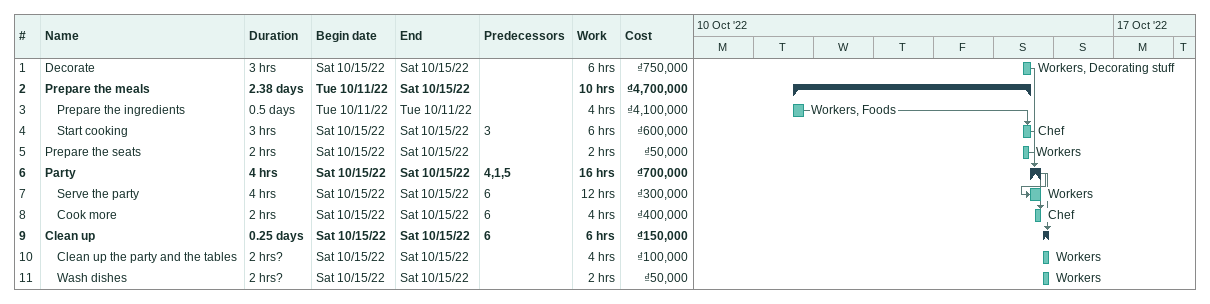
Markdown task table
| ID | Level | Task | Duration | Start | Finish | Predecessors | Resources | Work (h) | Cost (₫) |
|---|---|---|---|---|---|---|---|---|---|
| 1 | 1 | Decorate | 3h | 2022-10-15 | 2022-10-15 |  | Workers, Decorating stuff | 6 | 750000 |
| 2 | 1 | **Prepare the meals** | 2.38d | 2022-10-11 | 2022-10-15 |  |  | 10 | 4700000 |
| 3 | 2 | Prepare the ingredients | 0.5d | 2022-10-11 | 2022-10-11 |  | Workers, Foods | 4 | 4100000 |
| 4 | 2 | Start cooking | 3h | 2022-10-15 | 2022-10-15 | 3 | Chef | 6 | 600000 |
| 5 | 1 | Prepare the seats | 2h | 2022-10-15 | 2022-10-15 |  | Workers | 2 | 50000 |
| 6 | 1 | **Party** | 4h | 2022-10-15 | 2022-10-15 | 4, 1, 5 |  | 16 | 700000 |
| 7 | 2 | Serve the party | 4h | 2022-10-15 | 2022-10-15 | 6 | Workers | 12 | 300000 |
| 8 | 2 | Cook more | 2h | 2022-10-15 | 2022-10-15 | 6 | Chef | 4 | 400000 |
| 9 | 1 | **Clean up** | 0.25d | 2022-10-15 | 2022-10-15 | 6 |  | 6 | 150000 |
| 10 | 2 | Clean up the party and the tables | 2h? | 2022-10-15 | 2022-10-15 |  | Workers | 4 | 100000 |
| 11 | 2 | Wash dishes | 2h? | 2022-10-15 | 2022-10-15 |  | Workers | 2 | 50000 |
